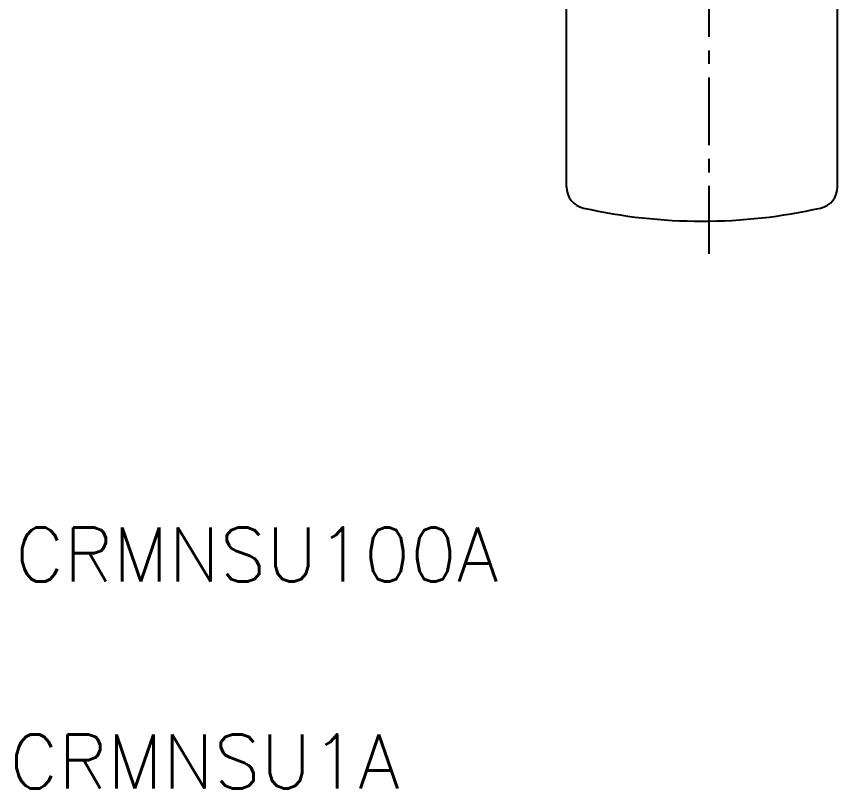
# Model space of a CAD drawing. Extents: x -31 to 215, y -21 to 268.
# Drawn here: x -30.7 to 45, y -20.6 to 50.6 of the extents above; entities that cross this region are included whole.
import ezdxf

# ---------------------------------------------------------------- set-up
doc = ezdxf.new("R2010")
doc.units = 0
doc.header["$LTSCALE"] = 5
doc.linetypes.add('CENTER', pattern=[2, 1.25, -0.25, 0.25, -0.25])
doc.layers.get('0').update_dxf_attribs({"linetype": 'CONTINUOUS'})
doc.layers.add('CENTER', color=1, linetype='CENTER')
doc.styles.get("Standard").update_dxf_attribs({"font": 'txt.shx'})

msp = doc.modelspace()

# ---------------------------------------------------------------- linework, layer by layer
at = {"color": 7, "linetype": 'CONTINUOUS'}
for p, q in [((19.971629, 44.721925), (19.971629, 81.721925)), ((44.971629, 44.721925), (44.971629, 81.721925)), ((19.971629, 34.88444), (19.971629, 44.721925)), ((44.971629, 34.88444), (44.971629, 44.721925))]:
    msp.add_line(p, q, dxfattribs=at)
for centre, radius, start, end in [((21.971629, 34.88444), 2, 180, 257.364375), ((42.971629, 34.88444), 2, 282.635625, 0), ((32.471629, 81.721925), 50, 257.364375, 270), ((32.471629, 81.721925), 50, 270, 282.635625)]:
    msp.add_arc(centre, radius, start, end, dxfattribs=at)
at = {"layer": 'CENTER', "color": 1, "linetype": 'CENTER'}
msp.add_line((33.121629, 28.721925), (33.121629, 195.917925), dxfattribs=at)

# ---------------------------------------------------------------- texts
for s, p in [('CRMNSU100A', (-30.858552, -1.522366)), ('CRMNSU1A', (-31.388777, -20.605462))]:
    msp.add_text(s, height=5).set_placement(p)

doc.saveas('drawing.dxf')
